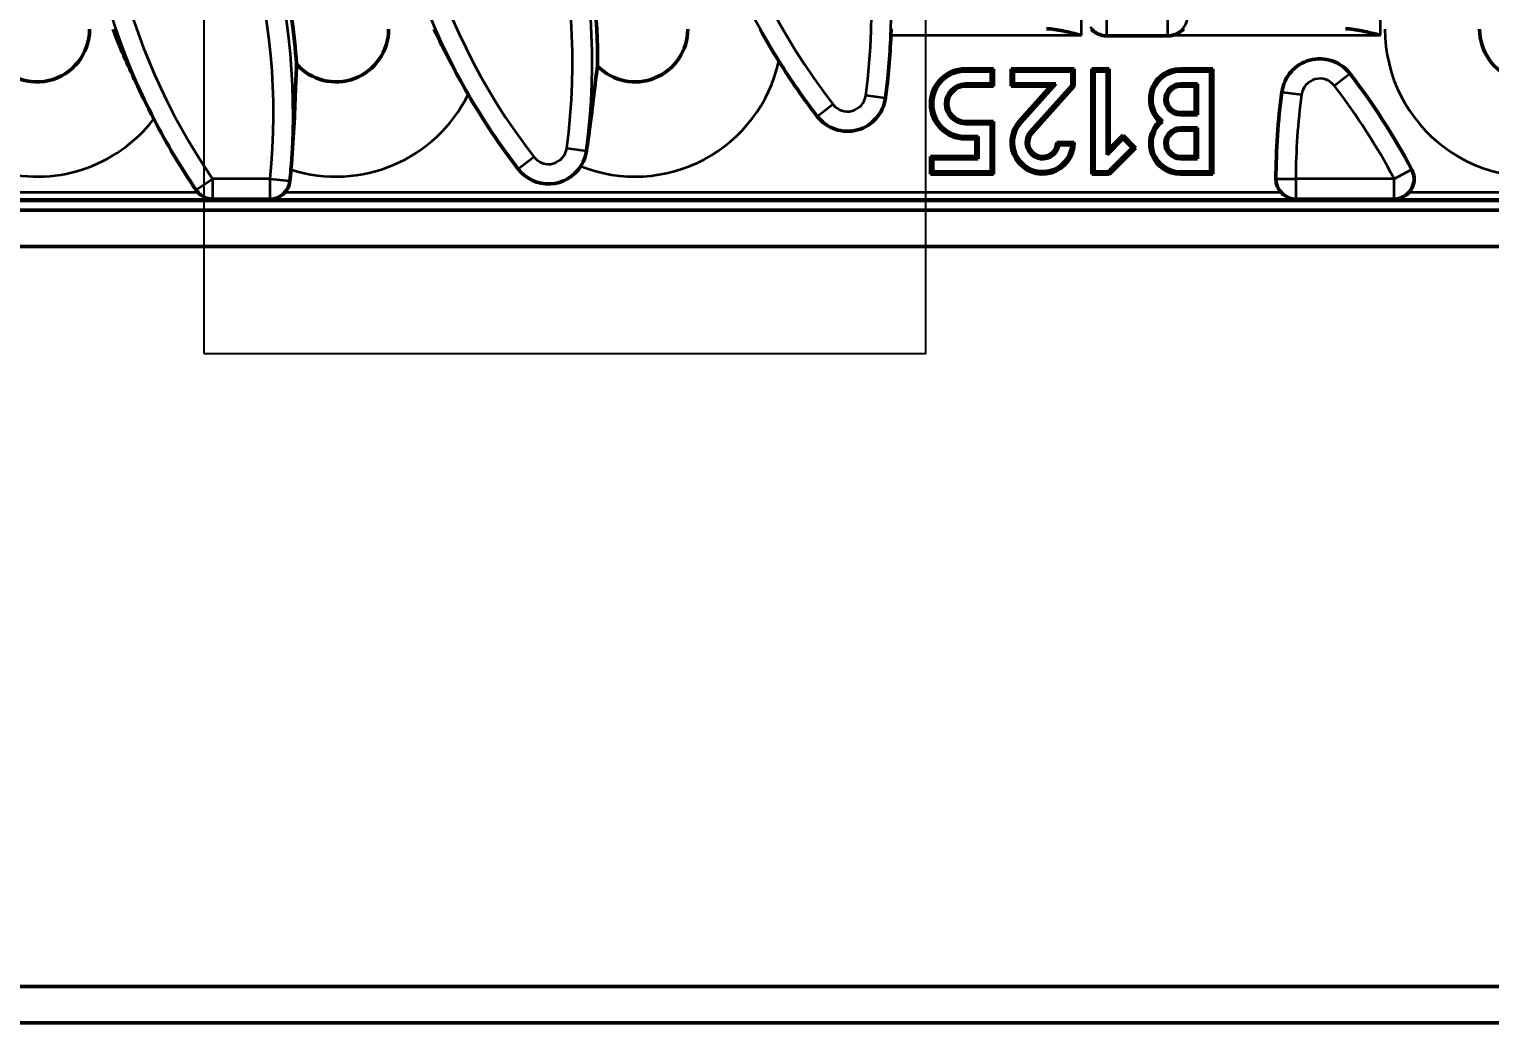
# Model space of a CAD drawing. Header units: millimetres. Extents: x 0 to 1485, y 0 to 1050.
# Drawn here: x 505.5 to 616.5, y 383 to 458.5 of the extents above; entities that cross this region are included whole.
import ezdxf

# ---------------------------------------------------------------- set-up
doc = ezdxf.new("R2010")
doc.units = ezdxf.units.MM
doc.header["$LTSCALE"] = 2.5
for name, color, linetype, lineweight in [('Detailumgrenzung (ISO)', 7, 'Continuous', 25), ('Sichtbar (ISO)', 7, 'Continuous', 50), ('Sichtbar schmal (ISO)', 7, 'Continuous', 35)]:
    doc.layers.add(name, color=color, linetype=linetype, lineweight=lineweight)
doc.styles.add('Bezeichnungstext (DIN)', font='isocpeur.ttf')

# ---------------------------------------------------------------- blocks, each defined once
blk = doc.blocks.new('2DDetail0')
at = {"layer": 'Detailumgrenzung (ISO)', "flags": 128}
blk.add_lwpolyline([(207.491, 173.528), (229.441, 173.528), (229.441, 231.539), (207.491, 231.539), (207.491, 173.528)], dxfattribs=at)
at = {"layer": 'Detailumgrenzung (ISO)', "insert": (216.82, 233.914), "char_height": 5.25, "attachment_point": 7, "style": 'Bezeichnungstext (DIN)'}
blk.add_mtext('Z', dxfattribs=at)

msp = doc.modelspace()

# ---------------------------------------------------------------- linework, layer by layer
at = {"layer": 'Sichtbar (ISO)'}
for p, q in [((587.307, 457.955), (591.998, 457.955)), ((576.605, 455.455), (578.738, 455.455)), ((576.605, 455.278), (578.562, 455.278)), ((578.738, 455.455), (578.562, 455.278)), ((578.562, 455.278), (578.562, 454.298)), ((578.738, 455.455), (578.738, 454.121)), ((580.072, 455.455), (580.248, 455.278)), ((580.072, 454.121), (580.072, 455.455)), ((580.072, 455.455), (584.872, 455.455)), ((580.248, 454.298), (580.248, 455.278)), ((580.248, 455.278), (584.695, 455.278)), ((584.872, 455.455), (584.695, 455.278)), ((584.695, 455.278), (584.695, 454.189)), ((584.872, 455.455), (584.872, 454.121)), ((586.205, 455.455), (586.381, 455.278)), ((586.205, 447.455), (586.205, 455.455)), ((586.205, 455.455), (587.538, 455.455)), ((586.381, 447.631), (586.381, 455.278)), ((586.381, 455.278), (587.362, 455.278)), ((587.538, 455.455), (587.362, 455.278)), ((587.362, 455.278), (587.362, 448.915)), ((587.538, 455.455), (587.538, 449.34)), ((592.938, 455.455), (595.405, 455.455)), ((592.938, 455.278), (595.229, 455.278)), ((595.405, 455.455), (595.229, 455.278)), ((595.229, 455.278), (595.229, 447.631)), ((595.405, 455.455), (595.405, 447.455)), ((578.562, 454.298), (576.605, 454.298)), ((578.738, 454.121), (576.605, 454.121)), ((578.738, 454.121), (578.562, 454.298)), ((580.072, 454.121), (580.248, 454.298)), ((583.079, 454.121), (580.072, 454.121)), ((583.475, 454.298), (580.248, 454.298)), ((580.687, 451.459), (583.079, 454.121)), ((580.818, 451.341), (583.475, 454.298)), ((584.695, 454.189), (581.547, 450.686)), ((584.872, 454.121), (581.678, 450.568)), ((583.079, 454.121), (583.475, 454.298)), ((584.872, 454.121), (584.695, 454.189)), ((592.938, 454.298), (594.248, 454.298)), ((594.072, 454.121), (592.938, 454.121)), ((594.072, 454.121), (594.248, 454.298)), ((594.072, 452.121), (594.072, 454.121)), ((594.248, 454.298), (594.248, 451.945)), ((592.938, 452.121), (594.072, 452.121)), ((594.248, 451.945), (592.938, 451.945)), ((594.072, 452.121), (594.248, 451.945)), ((576.605, 451.455), (578.738, 451.455)), ((576.605, 451.278), (578.562, 451.278)), ((578.738, 451.455), (578.562, 451.278)), ((578.562, 451.278), (578.562, 447.631)), ((578.738, 451.455), (578.738, 447.455)), ((591.305, 451.455), (591.569, 451.455)), ((592.938, 450.964), (594.248, 450.964)), ((594.072, 450.788), (592.938, 450.788)), ((594.072, 450.788), (594.248, 450.964)), ((594.072, 448.788), (594.072, 450.788)), ((594.248, 450.964), (594.248, 448.612)), ((577.581, 450.298), (576.605, 450.298)), ((577.405, 450.121), (576.605, 450.121)), ((577.405, 450.121), (577.581, 450.298)), ((577.405, 448.788), (577.405, 450.121)), ((577.581, 448.612), (577.581, 450.298)), ((583.538, 449.855), (584.872, 449.855)), ((583.702, 449.678), (584.688, 449.678)), ((587.362, 448.915), (588.596, 450.148)), ((587.538, 449.34), (588.596, 450.398)), ((588.596, 450.398), (588.596, 450.148)), ((588.596, 450.398), (589.538, 449.455)), ((588.596, 450.148), (589.289, 449.455)), ((573.938, 448.788), (574.115, 448.612)), ((573.938, 447.455), (573.938, 448.788)), ((573.938, 448.788), (577.405, 448.788)), ((574.115, 447.631), (574.115, 448.612)), ((574.115, 448.612), (577.581, 448.612)), ((577.405, 448.788), (577.581, 448.612)), ((587.538, 449.34), (587.362, 448.915)), ((589.289, 449.455), (587.465, 447.631)), ((589.538, 449.455), (587.538, 447.455)), ((589.538, 449.455), (589.289, 449.455)), ((592.938, 448.788), (594.072, 448.788)), ((594.248, 448.612), (592.938, 448.612)), ((594.072, 448.788), (594.248, 448.612)), ((573.938, 447.455), (574.115, 447.631)), ((578.738, 447.455), (573.938, 447.455)), ((578.562, 447.631), (574.115, 447.631)), ((578.738, 447.455), (578.562, 447.631)), ((586.205, 447.455), (586.381, 447.631)), ((587.538, 447.455), (586.205, 447.455)), ((587.465, 447.631), (586.381, 447.631)), ((587.538, 447.455), (587.465, 447.631)), ((595.229, 447.631), (592.938, 447.631)), ((595.405, 447.455), (592.938, 447.455)), ((595.405, 447.455), (595.229, 447.631)), ((393.166, 445.455), (891.644, 445.455)), ((1394.905, 444.705), (389.905, 444.705)), ((389.905, 441.955), (1394.905, 441.955)), ((389.905, 385.735), (1394.905, 385.735)), ((389.905, 382.985), (1394.905, 382.985))]:
    msp.add_line(p, q, dxfattribs=at)
for centre, radius, start, end in [((497.365, 455.995), 51.275, 359.61881, 12.13108), ((474.638, 451.995), 51.275, 4.26111, 12.13108), ((506.041, 458.455), 4, 205.78225, 0), ((528.769, 458.455), 4, 221.48052, 0), ((551.496, 458.455), 4, 224.43618, 0), ((619.678, 458.455), 4, 180, 320.82077), ((520.093, 459.995), 50.882, 352.3504, 357.74861), ((605.626, 482.914), 50.882, 211.89036, 217.6496), ((576.605, 452.788), 2.667, 90, 270), ((576.605, 452.788), 2.49, 90, 270), ((592.938, 453.121), 2.333, 90, 225.58469), ((592.938, 453.121), 2.157, 90, 230.59479), ((603.532, 453.3), 2.906, 37.6496, 172.3504), ((576.605, 452.788), 1.51, 90, 270), ((576.605, 452.788), 1.333, 90, 270), ((592.938, 453.121), 1.176, 90, 270), ((592.938, 453.121), 1, 90, 270), ((565.547, 423.995), 50.882, 27.86718, 37.6496), ((582.899, 478.914), 50.882, 209.94981, 217.6496), ((567.641, 453.609), 2.906, 217.6496, 352.3504), ((651.081, 446.914), 50.882, 172.3504, 179.80718), ((560.172, 474.914), 50.882, 207.21708, 214.30378), ((582.472, 449.855), 2.4, 138.05689, 0), ((582.472, 449.855), 2.224, 138.05689, 355.45194), ((582.472, 449.855), 1.243, 138.05689, 351.8447), ((592.938, 449.788), 2.333, 134.41531, 270), ((592.938, 449.788), 2.157, 129.40521, 270), ((592.938, 449.788), 1.176, 90, 270), ((592.938, 449.788), 1, 90, 270), ((582.472, 449.855), 1.067, 138.05689, 0), ((474.638, 451.995), 50.882, 354.28834, 355.2669), ((544.914, 449.609), 2.906, 217.6496, 327.56378)]:
    msp.add_arc(centre, radius, start, end, dxfattribs=at)
for points, knots in [([(514.924, 451.643), (514.381, 452.698), (513.92, 453.646), (513.232, 455.111), (512.94, 455.755), (512.333, 457.165), (512.067, 457.821), (511.832, 458.455)], [-0.64931625, -0.64931625, -0.64931625, -0.64931625, -0.42027942, -0.42027942, -0.21300095, -0.21300095, 0, 0, 0, 0]), ([(538.812, 453.512), (538.295, 454.41), (537.831, 455.254), (536.984, 456.867), (536.585, 457.672), (536.223, 458.455)], [-0.50153279, -0.50153279, -0.50153279, -0.50153279, -0.26505984, -0.26505984, 0, 0, 0, 0]), ([(570.935, 457.997), (570.935, 457.997), (570.935, 457.998), (570.938, 458.061), (570.941, 458.128), (570.95, 458.251), (570.955, 458.307), (570.966, 458.395), (570.972, 458.434), (570.983, 458.478), (570.988, 458.49), (570.992, 458.495)], [0.226349019, 0.226349019, 0.226349019, 0.226349019, 0.226520745, 0.226520745, 0.245371583, 0.245371583, 0.264222421, 0.264222421, 0.283133263, 0.283133263, 0.297598536, 0.297598536, 0.297598536, 0.297598536]), ([(582.753, 458.495), (583.149, 458.483), (583.578, 458.415), (584.49, 458.229), (584.974, 458.107), (585.417, 457.997)], [0.55438227, 0.55438227, 0.55438227, 0.55438227, 0.6785424, 0.6785424, 0.81541988, 0.81541988, 0.81541988, 0.81541988]), ([(587.307, 457.955), (587.112, 457.955), (586.919, 457.993), (586.603, 458.123), (586.476, 458.199), (586.301, 458.342), (586.244, 458.396), (586.192, 458.455)], [0, 0, 0, 0, 0.05847026, 0.05847026, 0.10270671, 0.10270671, 0.12626298, 0.12626298, 0.12626298, 0.12626298]), ([(592.35, 457.997), (592.485, 458.029), (592.608, 458.079), (592.809, 458.185), (592.887, 458.236), (593.005, 458.324), (593.051, 458.361), (593.132, 458.43), (593.163, 458.457), (593.199, 458.485), (593.209, 458.492), (593.217, 458.495)], [-0.10168037, -0.10168037, -0.10168037, -0.10168037, -0.07271037, -0.07271037, -0.04866102, -0.04866102, -0.03037097, -0.03037097, -0.01134189, -0.01134189, -0.0003698, -0.0003698, -0.0003698, -0.0003698]), ([(605.481, 458.495), (605.876, 458.483), (606.305, 458.415), (607.218, 458.229), (607.702, 458.107), (608.144, 457.997)], [0.55452092, 0.55452092, 0.55452092, 0.55452092, 0.67868106, 0.67868106, 0.81555853, 0.81555853, 0.81555853, 0.81555853]), ([(525.772, 455.805), (525.747, 455.323), (525.722, 454.64), (525.656, 452.924), (525.618, 451.999), (525.509, 449.973), (525.437, 448.892), (525.346, 447.797)], [-0.99778986, -0.99778986, -0.99778986, -0.99778986, -0.6522399, -0.6522399, -0.32969222, -0.32969222, 0, 0, 0, 0]), ([(548.64, 455.654), (548.569, 455.192), (548.49, 454.544), (548.297, 452.94), (548.19, 452.048), (547.984, 450.482), (547.897, 449.857), (547.803, 449.221)], [-0.96348547, -0.96348547, -0.96348547, -0.96348547, -0.63791336, -0.63791336, -0.32489411, -0.32489411, -0.12878762, -0.12878762, -0.12878762, -0.12878762]), ([(547.803, 449.221), (547.779, 449.063), (547.743, 448.906), (547.616, 448.506), (547.506, 448.27), (547.367, 448.05)], [-0.12662622, -0.12662622, -0.12662622, -0.12662622, -0.07797234, -0.07797234, 0, 0, 0, 0]), ([(610.528, 447.779), (610.621, 447.604), (610.679, 447.412), (610.716, 447.021), (610.696, 446.825), (610.583, 446.454), (610.491, 446.282), (610.344, 446.102), (610.318, 446.073), (610.29, 446.044)], [0, 0, 0, 0, 0.05944004, 0.05944004, 0.11797271, 0.11797271, 0.17588932, 0.17588932, 0.18776985, 0.18776985, 0.18776985, 0.18776985]), ([(525.267, 446.932), (525.248, 446.737), (525.191, 446.548), (525.034, 446.254), (524.953, 446.143), (524.858, 446.044)], [0, 0, 0, 0, 0.058669393, 0.058669393, 0.099898614, 0.099898614, 0.099898614, 0.099898614]), ([(600.616, 446.044), (600.49, 446.175), (600.389, 446.328), (600.279, 446.588), (600.249, 446.685), (600.209, 446.883), (600.199, 446.984), (600.199, 447.085)], [0.12076466, 0.12076466, 0.12076466, 0.12076466, 0.17526101, 0.17526101, 0.20558744, 0.20558744, 0.23595645, 0.23595645, 0.23595645, 0.23595645]), ([(518.298, 446.044), (518.369, 445.97), (518.452, 445.897), (518.669, 445.745), (518.805, 445.673), (519.084, 445.579), (519.216, 445.554), (519.35, 445.546), (519.352, 445.546), (519.354, 445.546)], [-0.14022886, -0.14022886, -0.14022886, -0.14022886, -0.09881861, -0.09881861, -0.04598162, -0.04598162, 0, 0, 0.00061914, 0.00061914, 0.00061914, 0.00061914]), ([(523.817, 445.546), (523.818, 445.546), (523.82, 445.546), (523.959, 445.554), (524.096, 445.582), (524.368, 445.68), (524.495, 445.748), (524.703, 445.896), (524.786, 445.969), (524.858, 446.044)], [-0.10534811, -0.10534811, -0.10534811, -0.10534811, -0.10488483, -0.10488483, -0.06848829, -0.06848829, -0.03118776, -0.03118776, -0.00003867, -0.00003867, -0.00003867, -0.00003867]), ([(600.616, 446.044), (600.688, 445.969), (600.771, 445.895), (600.979, 445.748), (601.105, 445.68), (601.376, 445.582), (601.512, 445.554), (601.65, 445.546), (601.652, 445.546), (601.654, 445.546)], [-0.13776214, -0.13776214, -0.13776214, -0.13776214, -0.09668097, -0.09668097, -0.04773099, -0.04773099, 0, 0, 0.00060767, 0.00060767, 0.00060767, 0.00060767]), ([(609.274, 445.546), (609.275, 445.546), (609.277, 445.546), (609.411, 445.554), (609.543, 445.582), (609.805, 445.678), (609.927, 445.746), (610.133, 445.893), (610.217, 445.968), (610.29, 446.044)], [-0.10542566, -0.10542566, -0.10542566, -0.10542566, -0.1049631, -0.1049631, -0.06883402, -0.06883402, -0.0317704, -0.0317704, -0.00003898, -0.00003898, -0.00003898, -0.00003898])]:
    msp.add_open_spline(points, degree=3, knots=knots, dxfattribs=at)
for points, degree in [([(562.425, 456.033), (561.924, 456.838), (561.45, 457.635), (560.991, 458.455)], 3), ([(592.35, 457.997), (592.235, 457.969), (592.117, 457.955), (591.998, 457.955)], 3), ([(583.538, 449.855), (583.62, 449.773), (583.702, 449.678)], 2), ([(584.872, 449.855), (584.78, 449.763), (584.688, 449.678)], 2), ([(518.298, 446.044), (518.24, 446.104), (518.187, 446.169), (518.14, 446.238)], 3)]:
    msp.add_open_spline(points, degree=degree, dxfattribs=at)
at = {"layer": 'Sichtbar schmal (ISO)'}
for p, q in [((608.144, 457.997), (608.144, 463.612)), ((585.417, 457.997), (585.417, 459.612)), ((587.313, 459.46), (587.313, 457.966)), ((591.987, 457.966), (591.987, 459.46)), ((570.935, 457.997), (585.417, 457.997)), ((587.313, 457.966), (591.987, 457.966)), ((592.35, 457.997), (608.144, 457.997)), ((576.605, 455.455), (576.605, 455.278)), ((592.938, 455.455), (592.938, 455.278)), ((576.605, 454.121), (576.605, 454.298)), ((592.938, 454.121), (592.938, 454.298)), ((605.824, 455.069), (604.641, 454.156)), ((605.824, 455.069), (605.833, 455.076)), ((570.51, 453.224), (569.029, 453.423)), ((570.51, 453.224), (570.522, 453.222)), ((600.663, 453.686), (600.652, 453.687)), ((600.663, 453.686), (602.144, 453.487)), ((565.349, 451.841), (565.34, 451.834)), ((565.349, 451.841), (566.532, 452.754)), ((592.938, 452.121), (592.938, 451.945)), ((576.605, 451.455), (576.605, 451.278)), ((580.687, 451.459), (580.818, 451.341)), ((581.678, 450.568), (581.547, 450.686)), ((592.938, 450.788), (592.938, 450.964)), ((576.605, 450.121), (576.605, 450.298)), ((542.622, 447.841), (543.805, 448.754)), ((546.302, 449.423), (547.783, 449.224)), ((547.783, 449.224), (547.803, 449.221)), ((592.938, 448.788), (592.938, 448.612)), ((542.622, 447.841), (542.613, 447.834)), ((592.938, 447.455), (592.938, 447.631)), ((609.188, 447.092), (610.509, 447.791)), ((518.146, 446.25), (519.381, 447.092)), ((519.381, 447.092), (519.381, 445.597)), ((523.77, 447.092), (519.381, 447.092)), ((523.77, 445.597), (523.77, 447.092)), ((523.77, 447.092), (525.257, 446.943)), ((600.211, 447.097), (601.705, 447.092)), ((601.705, 447.092), (601.705, 445.597)), ((609.188, 447.092), (601.705, 447.092)), ((609.188, 445.597), (609.188, 447.092)), ((501.329, 445.546), (519.354, 445.546)), ((518.298, 446.044), (502.368, 446.044)), ((519.381, 445.597), (523.77, 445.597)), ((523.817, 445.546), (601.654, 445.546)), ((600.616, 446.044), (524.858, 446.044)), ((601.705, 445.597), (609.188, 445.597)), ((609.274, 445.546), (624.533, 445.546)), ((623.492, 446.044), (610.29, 446.044))]:
    msp.add_line(p, q, dxfattribs=at)
for centre, radius, start, end in [((520.093, 459.995), 50.87, 352.3504, 37.6496), ((605.626, 482.914), 50.87, 172.3504, 217.6496), ((520.093, 459.995), 49.376, 352.3504, 37.6496), ((605.626, 482.914), 49.376, 172.3504, 217.6496), ((497.365, 455.995), 50.87, 352.3504, 37.6496), ((582.899, 478.914), 50.87, 172.3504, 217.6496), ((582.899, 478.914), 49.376, 172.3504, 217.6496), ((497.365, 455.995), 49.376, 352.3504, 37.6496), ((474.638, 451.995), 50.87, 354.30035, 37.6496), ((474.638, 451.995), 49.376, 354.30035, 37.6496), ((560.172, 474.914), 50.87, 172.3504, 214.29677), ((560.172, 474.914), 49.376, 172.3504, 214.29677), ((619.678, 458.455), 11.194, 180, 287.39122), ((551.496, 458.455), 11.194, 248.35398, 347.5079), ((603.532, 453.3), 2.895, 37.6496, 172.3504), ((603.532, 453.3), 1.401, 37.6496, 172.3504), ((565.547, 423.995), 49.376, 27.88921, 37.6496), ((565.547, 423.995), 50.87, 27.88921, 37.6496), ((528.769, 458.455), 11.194, 252.19826, 333.79529), ((567.641, 453.609), 2.895, 217.6496, 352.3504), ((567.641, 453.609), 1.401, 217.6496, 352.3504), ((651.081, 446.914), 50.87, 172.3504, 179.79387), ((651.081, 446.914), 49.376, 172.3504, 179.79387), ((506.041, 458.455), 11.194, 253.12532, 322.51437), ((544.914, 449.609), 2.895, 217.6496, 352.3504), ((544.914, 449.609), 1.401, 217.6496, 352.3504)]:
    msp.add_arc(centre, radius, start, end, dxfattribs=at)
for centre, major_axis, ratio, start_param, end_param in [((587.313, 459.46), (1.323, -0.707), 0.9951168, 4.2238118, 5.2009662), ((591.987, 459.46), (1.108, 1.011), 0.9930625, 3.9764432, 5.4483347), ((609.188, 447.092), (0.774, 1.285), 0.9859217, 3.689898, 5.73488), ((519.381, 447.092), (1.326, -0.701), 0.99514, 4.2282962, 5.1964817), ((523.77, 447.092), (1.112, 1.007), 0.9931091, 3.9801687, 5.4446092), ((601.705, 447.092), (1.059, -1.063), 0.9924055, 3.9290037, 5.4957743)]:
    msp.add_ellipse(centre, major_axis=major_axis, ratio=ratio, start_param=start_param, end_param=end_param, dxfattribs=at)
for points in [[(587.307, 457.955), (587.309, 457.959), (587.311, 457.962), (587.313, 457.966)], [(591.987, 457.966), (591.991, 457.962), (591.994, 457.959), (591.998, 457.955)], [(610.528, 447.779), (610.522, 447.783), (610.516, 447.787), (610.509, 447.791)], [(518.146, 446.25), (518.144, 446.246), (518.142, 446.242), (518.14, 446.238)], [(525.267, 446.932), (525.264, 446.935), (525.26, 446.939), (525.257, 446.943)], [(600.211, 447.097), (600.207, 447.093), (600.203, 447.089), (600.199, 447.085)], [(519.354, 445.546), (519.361, 445.559), (519.368, 445.573), (519.375, 445.586)], [(519.375, 445.586), (519.377, 445.59), (519.379, 445.594), (519.381, 445.597)], [(523.77, 445.597), (523.774, 445.594), (523.777, 445.59), (523.78, 445.586)], [(523.78, 445.586), (523.793, 445.573), (523.805, 445.559), (523.817, 445.546)], [(601.654, 445.546), (601.667, 445.559), (601.68, 445.573), (601.694, 445.586)], [(601.694, 445.586), (601.698, 445.59), (601.701, 445.594), (601.705, 445.597)], [(609.188, 445.597), (609.195, 445.594), (609.201, 445.59), (609.207, 445.586)], [(609.207, 445.586), (609.23, 445.573), (609.252, 445.559), (609.274, 445.546)]]:
    msp.add_open_spline(points, degree=3, dxfattribs=at)

# ---------------------------------------------------------------- block references
at = {"layer": 'Detailumgrenzung (ISO)', "xscale": 2.5, "yscale": 2.5, "zscale": 2.5}
msp.add_blockref('2DDetail0', (0, 0), dxfattribs=at)

doc.saveas('drawing.dxf')
